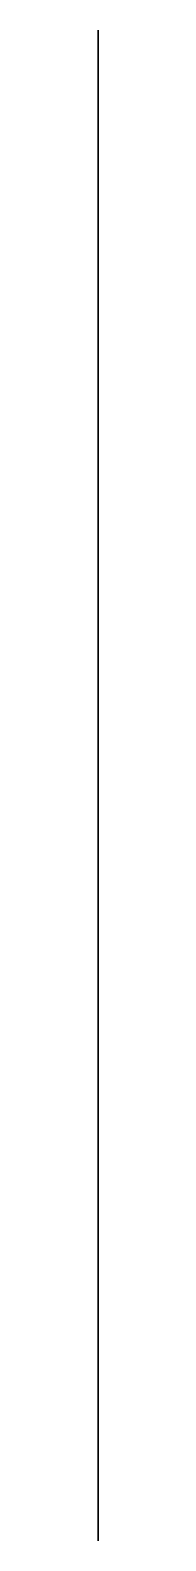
# Model space of a CAD drawing. Header units: millimetres. Extents: x 0 to 0, y -5.1 to 4.9.
import ezdxf

# ---------------------------------------------------------------- set-up
doc = ezdxf.new("R2010")
doc.units = ezdxf.units.MM

msp = doc.modelspace()

# ---------------------------------------------------------------- linework, layer by layer
at = {"extrusion": (1, 0, 0)}
msp.add_line((0, 0), (0, -0.025, 9.5), dxfattribs=at)
for points in [[(-2.88, 15.5), (-5.051, 15.5), (-5.051, 19.5), (4.949, 19.5), (4.949, 15.5), (2.777, 15.5)], [(2.777, 13.5), (4.949, 13.5), (4.949, 9.5), (-5.051, 9.5), (-5.051, 13.5), (-2.88, 13.5)]]:
    msp.add_lwpolyline(points, dxfattribs=at)
msp.add_lwpolyline([(2.449, 14.5, 1), (-2.551, 14.5)], format="xyb", dxfattribs=at)
for start, end in [(199.4712, 340.5288), (19.4712, 160.5288)]:
    msp.add_arc((-0.051, 14.5), 3, start, end, dxfattribs=at)

doc.saveas('drawing.dxf')
